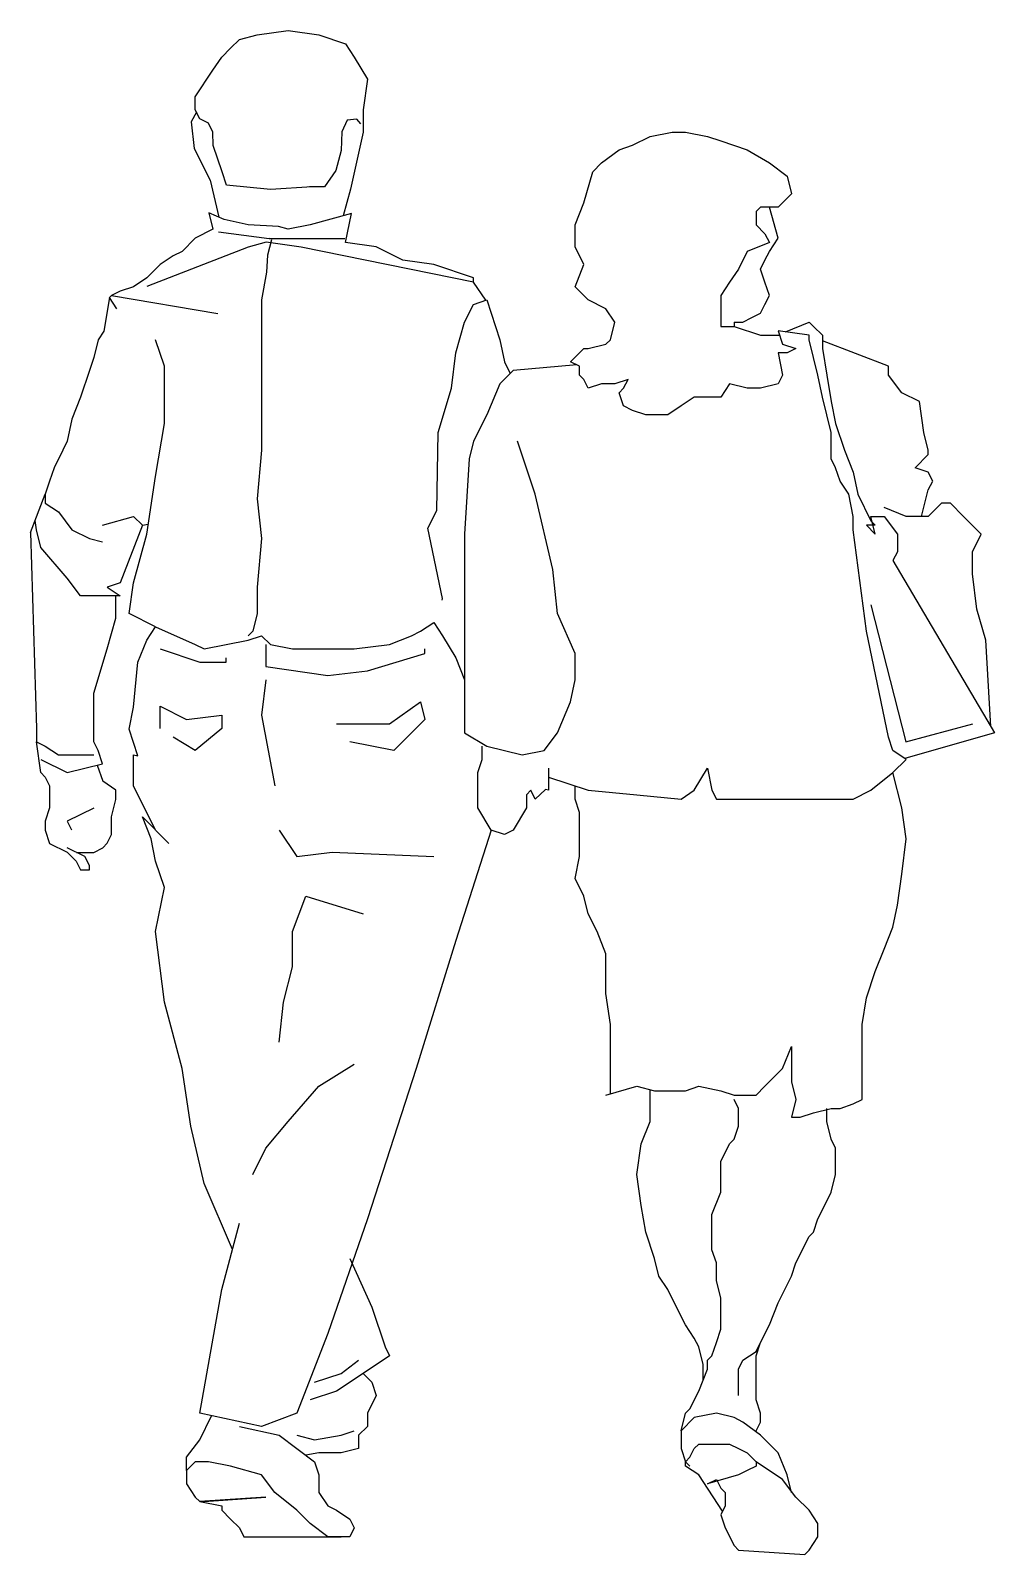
# Model space of a CAD drawing. Header units: millimetres. Extents: x 290.26 to 291.39, y 136.7 to 138.48.
import ezdxf

# ---------------------------------------------------------------- set-up
doc = ezdxf.new("R2010")
doc.units = ezdxf.units.MM
doc.header["$LTSCALE"] = 0.05
doc.layers.add('PISO', color=130, linetype='Continuous')

msp = doc.modelspace()

# ---------------------------------------------------------------- wipeouts: each hides what was drawn before it
msp.add_wipeout([(291.3013, 138.0441), (291.3065, 138.008), (291.3116, 137.9874), (291.3116, 137.9822), (291.2962, 137.9668), (291.3116, 137.9616), (291.3168, 137.9513), (291.3116, 137.941), (291.3039, 137.9101), (291.3116, 137.9101), (291.3271, 137.9256), (291.3374, 137.9256), (291.3528, 137.9101), (291.3683, 137.8946), (291.3734, 137.8895), (291.3631, 137.8689), (291.3631, 137.8431), (291.3683, 137.8019), (291.3786, 137.7658), (291.3845, 137.6651), (291.3889, 137.6576), (291.2879, 137.6288), (291.2704, 137.6113), (291.2807, 137.5701), (291.2859, 137.534), (291.2807, 137.4928), (291.2756, 137.4567), (291.2704, 137.431), (291.2601, 137.4052), (291.2498, 137.3794), (291.2396, 137.3485), (291.2344, 137.3176), (291.2344, 137.297), (291.2344, 137.2764), (291.2344, 137.2506), (291.2344, 137.23), (291.2241, 137.2249), (291.2087, 137.2197), (291.1984, 137.2197), (291.1932, 137.2184), (291.1932, 137.2043), (291.1984, 137.1837), (291.2035, 137.1733), (291.2035, 137.1424), (291.1984, 137.1218), (291.1932, 137.1115), (291.1829, 137.0909), (291.1778, 137.0755), (291.1726, 137.0703), (291.1572, 137.0394), (291.152, 137.0239), (291.1366, 136.993), (291.1263, 136.9673), (291.116, 136.9467), (291.1108, 136.9312), (291.1108, 136.9003), (291.1108, 136.8797), (291.116, 136.8642), (291.116, 136.8539), (291.1104, 136.8427), (291.116, 136.8385), (291.1366, 136.8178), (291.1469, 136.7921), (291.1514, 136.7741), (291.1572, 136.7663), (291.1726, 136.7509), (291.1829, 136.7354), (291.1829, 136.72), (291.1726, 136.7045), (291.1675, 136.6993), (291.0902, 136.7045), (291.0851, 136.7097), (291.0748, 136.7303), (291.0696, 136.7457), (291.0718, 136.7501), (291.0439, 136.7921), (291.0285, 136.8024), (291.0285, 136.8075), (291.0233, 136.823), (291.0233, 136.8436), (291.0285, 136.8642), (291.0336, 136.8694), (291.0439, 136.89), (291.049, 136.9029), (291.049, 136.9209), (291.0439, 136.9415), (291.0388, 136.9518), (291.0285, 136.9673), (291.0182, 136.9879), (291.0079, 137.0085), (290.9976, 137.0239), (290.9924, 137.0445), (290.9821, 137.0755), (290.977, 137.1064), (290.9718, 137.1424), (290.977, 137.1785), (290.9873, 137.2043), (290.9873, 137.2146), (290.9873, 137.2249), (290.9873, 137.23), (290.9873, 137.2416), (290.9718, 137.2455), (290.9409, 137.2366), (290.9409, 137.2609), (290.9409, 137.2867), (290.9409, 137.3176), (290.9358, 137.3537), (290.9358, 137.4), (290.9255, 137.4258), (290.9152, 137.4464), (290.91, 137.467), (290.8997, 137.4876), (290.9049, 137.5134), (290.9049, 137.534), (290.9049, 137.5649), (290.8997, 137.5804), (290.8997, 137.5958), (290.8688, 137.6061), (290.8688, 137.5907), (290.8654, 137.5916), (290.8534, 137.5804), (290.8482, 137.5907), (290.8431, 137.5855), (290.8431, 137.5701), (290.8277, 137.5443), (290.8174, 137.5391), (290.8019, 137.5443), (290.7607, 137.4155), (290.7144, 137.2661), (290.6577, 137.0909), (290.6397, 137.0389), (290.6629, 136.9879), (290.6783, 136.9415), (290.6835, 136.9312), (290.6526, 136.9106), (290.6629, 136.9003), (290.668, 136.8848), (290.6577, 136.8642), (290.6577, 136.8488), (290.6474, 136.8385), (290.6474, 136.8333), (290.6474, 136.823), (290.6269, 136.8178), (290.6011, 136.8178), (290.5857, 136.8153), (290.596, 136.8075), (290.6011, 136.7921), (290.6011, 136.7715), (290.6114, 136.756), (290.6217, 136.7509), (290.6372, 136.7406), (290.6423, 136.7303), (290.6372, 136.72), (290.6114, 136.72), (290.5857, 136.72), (290.5496, 136.72), (290.5136, 136.72), (290.5084, 136.7303), (290.4981, 136.7406), (290.4878, 136.7509), (290.4878, 136.756), (290.4621, 136.7612), (290.4569, 136.7663), (290.4466, 136.7818), (290.4466, 136.7972), (290.4466, 136.8127), (290.4621, 136.8333), (290.476, 136.8612), (290.4621, 136.8642), (290.4878, 137.0085), (290.5003, 137.0551), (290.4672, 137.1321), (290.4518, 137.1991), (290.4415, 137.2661), (290.4209, 137.3434), (290.4106, 137.4258), (290.4209, 137.4773), (290.4106, 137.5082), (290.4055, 137.534), (290.3952, 137.5598), (290.4106, 137.5443), (290.3849, 137.5958), (290.3849, 137.6164), (290.3849, 137.6319), (290.39, 137.6309), (290.3797, 137.6619), (290.3848, 137.6876), (290.39, 137.7401), (290.4003, 137.7658), (290.4106, 137.7813), (290.3797, 137.7968), (290.3849, 137.8328), (290.4003, 137.8895), (290.4021, 137.901), (290.3952, 137.8998), (290.3694, 137.8328), (290.354, 137.8277), (290.3694, 137.8174), (290.3643, 137.8174), (290.3643, 137.7916), (290.354, 137.7555), (290.3385, 137.704), (290.3385, 137.6473), (290.3437, 137.637), (290.3488, 137.6216), (290.3425, 137.62), (290.349, 137.6012), (290.3643, 137.591), (290.3643, 137.5801), (290.3592, 137.5597), (290.3592, 137.5393), (290.3541, 137.5291), (290.349, 137.5234), (290.3388, 137.5183), (290.3184, 137.5183), (290.3282, 137.5134), (290.3334, 137.5031), (290.3334, 137.4979), (290.3231, 137.4979), (290.3179, 137.5082), (290.3076, 137.5185), (290.287, 137.5288), (290.2819, 137.5443), (290.2819, 137.5546), (290.287, 137.5701), (290.287, 137.5804), (290.287, 137.5958), (290.2819, 137.6061), (290.2767, 137.6113), (290.2716, 137.6473), (290.2716, 137.6628), (290.2647, 137.8913), (290.2819, 137.9359), (290.287, 137.9513), (290.2922, 137.9668), (290.3025, 137.9874), (290.3076, 137.9977), (290.3128, 138.0235), (290.3231, 138.0492), (290.3334, 138.0801), (290.3385, 138.0956), (290.3437, 138.1162), (290.3501, 138.1262), (290.3574, 138.168), (290.3591, 138.1677), (290.3694, 138.1729), (290.3849, 138.178), (290.4003, 138.1883), (290.4158, 138.2038), (290.4312, 138.2141), (290.4415, 138.2192), (290.4569, 138.2347), (290.4775, 138.245), (290.4728, 138.2641), (290.4842, 138.2591), (290.4743, 138.3022), (290.4556, 138.3393), (290.4521, 138.3704), (290.4583, 138.3814), (290.4569, 138.3841), (290.4569, 138.3996), (290.4775, 138.4305), (290.4878, 138.4459), (290.4981, 138.4562), (290.5084, 138.4665), (290.529, 138.4717), (290.5651, 138.4768), (290.6011, 138.4717), (290.632, 138.4614), (290.6423, 138.4459), (290.6577, 138.4202), (290.6526, 138.3841), (290.6526, 138.3583), (290.638, 138.2918), (290.6292, 138.2606), (290.6392, 138.2634), (290.632, 138.2295), (290.668, 138.2244), (290.6989, 138.2089), (290.735, 138.2038), (290.7813, 138.1883), (290.7813, 138.1832), (290.7958, 138.1622), (290.7968, 138.1626), (290.8019, 138.1471), (290.8122, 138.1162), (290.8174, 138.0904), (290.8242, 138.0767), (290.8277, 138.0801), (290.9017, 138.0869), (290.8946, 138.0904), (290.91, 138.1059), (290.9152, 138.1059), (290.9358, 138.111), (290.9409, 138.1162), (290.9461, 138.1368), (290.9358, 138.1523), (290.9152, 138.1626), (290.8997, 138.178), (290.91, 138.2038), (290.8997, 138.2244), (290.8997, 138.2501), (290.91, 138.2759), (290.9203, 138.312), (290.9306, 138.3223), (290.9512, 138.3377), (290.9667, 138.3429), (290.9873, 138.3532), (291.013, 138.3583), (291.0285, 138.3583), (291.0542, 138.3532), (291.0696, 138.348), (291.1005, 138.3377), (291.1263, 138.3223), (291.1469, 138.3068), (291.152, 138.2862), (291.1417, 138.2759), (291.1366, 138.2708), (291.1263, 138.2708), (291.1366, 138.2347), (291.1263, 138.2192), (291.1211, 138.2089), (291.116, 138.1986), (291.1211, 138.1832), (291.1263, 138.1677), (291.1211, 138.1574), (291.116, 138.1471), (291.1057, 138.1419), (291.0954, 138.1368), (291.0851, 138.1368), (291.0851, 138.1316), (291.116, 138.1213), (291.1383, 138.1213), (291.1366, 138.1265), (291.1453, 138.1253), (291.1726, 138.1368), (291.1778, 138.1316), (291.1881, 138.1213), (291.1881, 138.115), (291.2653, 138.0853), (291.2653, 138.075), (291.2807, 138.0544)]).dxf.layer = 'PISO'

# ---------------------------------------------------------------- next in the draw order: linework, layer by layer
for p, q in [((290.484, 138.2421), (290.5429, 138.2342)), ((290.5429, 138.2342), (290.6313, 138.2342)), ((290.3569, 138.1653), (290.3591, 138.1677)), ((291.0851, 138.1368), (291.0851, 138.1316)), ((290.2647, 137.8913), (290.2819, 137.9359)), ((290.3952, 137.8998), (290.4021, 137.901)), ((290.2767, 137.6113), (290.2716, 137.6473)), ((290.3425, 137.62), (290.349, 137.6012))]:
    msp.add_line(p, q)
for points in [[(290.5933, 138.2944), (290.5447, 138.2915), (290.4932, 138.2966), (290.4881, 138.3119), (290.4778, 138.3427), (290.4775, 138.3583), (290.4724, 138.3686), (290.4621, 138.3738), (290.4569, 138.3841), (290.4569, 138.3996), (290.4775, 138.4305), (290.4878, 138.4459), (290.4981, 138.4562), (290.5084, 138.4665), (290.529, 138.4717), (290.5651, 138.4768), (290.6011, 138.4717), (290.632, 138.4614), (290.6423, 138.4459), (290.6577, 138.4202), (290.6526, 138.3841), (290.6526, 138.3583), (290.638, 138.2918), (290.6292, 138.2606)], [(290.4583, 138.3814), (290.4521, 138.3704), (290.4556, 138.3393), (290.4743, 138.3022), (290.4842, 138.2591)], [(290.6498, 138.3679), (290.6451, 138.3735), (290.6341, 138.3721), (290.6278, 138.3587), (290.627, 138.3368), (290.6207, 138.3134), (290.6074, 138.2944), (290.5901, 138.2944)], [(290.8688, 137.6061), (290.9152, 137.5907), (290.9718, 137.5855), (291.0233, 137.5804), (291.0388, 137.5907), (291.0542, 137.6164), (291.0593, 137.5907), (291.0645, 137.5804), (291.116, 137.5804), (291.1572, 137.5804), (291.1881, 137.5804), (291.2241, 137.5804), (291.2447, 137.5907), (291.2704, 137.6113), (291.2859, 137.6267), (291.2704, 137.637), (291.2653, 137.6525), (291.2396, 137.7761), (291.2241, 137.8946), (291.2241, 137.9101), (291.219, 137.9359), (291.2087, 137.9513), (291.2035, 137.9668), (291.1984, 137.9771), (291.1984, 137.9925), (291.1984, 138.008), (291.1932, 138.0286), (291.1881, 138.0492), (291.1829, 138.075), (291.1778, 138.0956), (291.1726, 138.1162), (291.1726, 138.1213), (291.1366, 138.1265), (291.1417, 138.111), (291.1572, 138.1059), (291.1469, 138.1007), (291.1366, 138.1007), (291.1417, 138.075), (291.1366, 138.0647), (291.116, 138.0595), (291.1005, 138.0595), (291.0799, 138.0647), (291.0696, 138.0492), (291.0542, 138.0492), (291.0388, 138.0492), (291.0233, 138.0389), (291.0079, 138.0286), (290.9976, 138.0286), (290.9821, 138.0286), (290.9667, 138.0338), (290.9564, 138.0389), (290.9512, 138.0544), (290.9564, 138.0595), (290.9615, 138.0698), (290.9461, 138.0647), (290.9306, 138.0647), (290.9152, 138.0595), (290.91, 138.0698), (290.9049, 138.075), (290.9049, 138.0853), (290.8946, 138.0904), (290.91, 138.1059), (290.9152, 138.1059), (290.9358, 138.111), (290.9409, 138.1162), (290.9461, 138.1368), (290.9358, 138.1523), (290.9152, 138.1626), (290.8997, 138.178), (290.91, 138.2038), (290.8997, 138.2244), (290.8997, 138.2501), (290.91, 138.2759), (290.9203, 138.312), (290.9306, 138.3223), (290.9512, 138.3377), (290.9667, 138.3429), (290.9873, 138.3532), (291.013, 138.3583), (291.0285, 138.3583), (291.0542, 138.3532), (291.0696, 138.348), (291.1005, 138.3377), (291.1263, 138.3223), (291.1469, 138.3068), (291.152, 138.2862), (291.1417, 138.2759), (291.1366, 138.2708), (291.1366, 138.2708), (291.116, 138.2708), (291.1108, 138.2656), (291.1108, 138.2501), (291.1211, 138.2398), (291.1263, 138.2295), (291.1005, 138.2192), (291.0902, 138.1986), (291.0799, 138.1832), (291.0696, 138.1677), (291.0696, 138.1316), (291.0851, 138.1316), (291.116, 138.1213), (291.1366, 138.1213), (291.1383, 138.1213)], [(290.7958, 138.1622), (290.7813, 138.1832), (290.7813, 138.1883), (290.735, 138.2038), (290.6989, 138.2089), (290.668, 138.2244), (290.632, 138.2295), (290.6392, 138.2634), (290.5908, 138.2501), (290.5651, 138.245), (290.5539, 138.2484), (290.5187, 138.2501), (290.4905, 138.2563), (290.4728, 138.2641), (290.4775, 138.245), (290.4569, 138.2347), (290.4415, 138.2192), (290.4312, 138.2141), (290.4158, 138.2038), (290.4003, 138.1883), (290.3849, 138.178), (290.3694, 138.1729), (290.3591, 138.1677), (290.4833, 138.1467)], [(291.0851, 138.1368), (291.0954, 138.1368), (291.1057, 138.1419), (291.116, 138.1471), (291.1211, 138.1574), (291.1263, 138.1677), (291.1211, 138.1832), (291.116, 138.1986), (291.1211, 138.2089), (291.1263, 138.2192), (291.1366, 138.2347), (291.1263, 138.2708)], [(290.7813, 138.1833), (290.5804, 138.2241), (290.5396, 138.2298), (290.5186, 138.2241), (290.4006, 138.1782)], [(290.5458, 138.2326), (290.541, 138.2149), (290.54, 138.1951), (290.5342, 138.1626), (290.5342, 138.111), (290.5342, 138.0492), (290.5342, 137.9874), (290.529, 137.9307), (290.5342, 137.8843), (290.529, 137.8277), (290.529, 137.7968), (290.5239, 137.7761), (290.5187, 137.771)], [(290.3654, 138.1523), (290.3569, 138.1653), (290.3501, 138.1262), (290.3437, 138.1162), (290.3385, 138.0956), (290.3334, 138.0801), (290.3231, 138.0492), (290.3128, 138.0235), (290.3076, 137.9977), (290.3025, 137.9874), (290.2922, 137.9668), (290.287, 137.9513), (290.2819, 137.9359), (290.2819, 137.9256), (290.2973, 137.9153), (290.3128, 137.8946), (290.3334, 137.8843), (290.3489, 137.8805)], [(290.7447, 137.8125), (290.7452, 137.8142), (290.7281, 137.8964), (290.7384, 137.917), (290.7401, 138.008), (290.7556, 138.0595), (290.7607, 138.1007), (290.771, 138.1368), (290.7813, 138.1574), (290.7968, 138.1626), (290.8019, 138.1471), (290.8122, 138.1162), (290.8174, 138.0904), (290.8242, 138.0767)], [(291.1453, 138.1253), (291.1726, 138.1368), (291.1778, 138.1316), (291.1881, 138.1213), (291.1881, 138.1059), (291.1932, 138.075), (291.1984, 138.0441), (291.2035, 138.0183), (291.2138, 137.9874), (291.2241, 137.9616), (291.2293, 137.9359), (291.2447, 137.905), (291.2498, 137.8998), (291.2396, 137.8998), (291.2498, 137.8895), (291.2447, 137.9101), (291.2601, 137.9101), (291.2756, 137.8895), (291.2756, 137.8689), (291.2704, 137.8586), (291.3889, 137.6576), (291.2843, 137.6278)], [(290.4106, 137.7813), (290.3797, 137.7968), (290.3849, 137.8328), (290.4003, 137.8895), (290.4106, 137.9565), (290.4209, 138.0183), (290.4209, 138.0853), (290.4106, 138.1162)], [(291.3039, 137.9101), (291.3116, 137.941), (291.3168, 137.9513), (291.3116, 137.9616), (291.2962, 137.9668), (291.3116, 137.9822), (291.3116, 137.9874), (291.3065, 138.008), (291.3013, 138.0441), (291.2807, 138.0544), (291.2653, 138.075), (291.2653, 138.0853), (291.1881, 138.115)], [(290.9017, 138.0869), (290.8277, 138.0801), (290.8122, 138.0647), (290.7968, 138.0286), (290.7813, 137.9977), (290.7762, 137.9771), (290.771, 137.8895), (290.771, 137.8071), (290.771, 137.7298), (290.771, 137.6576), (290.7968, 137.6422), (290.838, 137.6319), (290.8637, 137.637), (290.8791, 137.6576), (290.8946, 137.6937), (290.8997, 137.7195), (290.8997, 137.7401), (290.8997, 137.7504), (290.8791, 137.7968), (290.874, 137.8483), (290.8534, 137.9359), (290.8328, 137.9977)], [(291.3845, 137.6651), (291.3786, 137.7658), (291.3683, 137.8019), (291.3631, 137.8431), (291.3631, 137.8689), (291.3734, 137.8895), (291.3683, 137.8946), (291.3528, 137.9101), (291.3374, 137.9256), (291.3271, 137.9256), (291.3116, 137.9101), (291.3065, 137.9101), (291.2859, 137.9101), (291.2601, 137.9204)], [(290.3488, 137.8998), (290.3849, 137.9101), (290.3952, 137.8998), (290.3694, 137.8328), (290.354, 137.8277), (290.3694, 137.8174), (290.3334, 137.8174), (290.3231, 137.8174), (290.3076, 137.838), (290.2767, 137.874), (290.2716, 137.8946), (290.2701, 137.9052)], [(290.2647, 137.8913), (290.2716, 137.6628), (290.2716, 137.6473), (290.2819, 137.6422), (290.2973, 137.6319), (290.3385, 137.6319)], [(290.2767, 137.6267), (290.3076, 137.6113), (290.3488, 137.6216), (290.3437, 137.637), (290.3385, 137.6473), (290.3385, 137.704), (290.354, 137.7555), (290.3643, 137.7916), (290.3643, 137.8174)], [(291.2448, 137.8071), (291.2856, 137.6471), (291.3634, 137.6681)], [(290.4106, 137.5443), (290.3849, 137.5958), (290.3849, 137.6164), (290.3849, 137.6319), (290.39, 137.6309), (290.3797, 137.6619), (290.3848, 137.6876), (290.39, 137.7401), (290.4003, 137.7658), (290.4106, 137.7813), (290.4569, 137.7607), (290.4672, 137.7555), (290.5187, 137.7658), (290.5342, 137.771), (290.5445, 137.7607), (290.5702, 137.7555), (290.6011, 137.7555), (290.6423, 137.7555), (290.6835, 137.7607), (290.7092, 137.771), (290.7195, 137.7761), (290.735, 137.7865), (290.7453, 137.771), (290.7607, 137.7452), (290.771, 137.7195)], [(290.4158, 137.7555), (290.4621, 137.7401), (290.493, 137.7401), (290.493, 137.7452)], [(290.5393, 137.7607), (290.5393, 137.7349), (290.6114, 137.7246), (290.6577, 137.7298), (290.7247, 137.7504), (290.7247, 137.7555)], [(290.5393, 137.7195), (290.5342, 137.6783), (290.5496, 137.5958)], [(290.4158, 137.6628), (290.4158, 137.6886), (290.4466, 137.6731), (290.4878, 137.6783), (290.4878, 137.6628), (290.4569, 137.637), (290.4312, 137.6525)], [(290.6217, 137.668), (290.6835, 137.668), (290.7195, 137.6937), (290.7247, 137.6731), (290.6886, 137.637), (290.6372, 137.6473)], [(290.8688, 137.6164), (290.8688, 137.6113), (290.8688, 137.5907), (290.8654, 137.5916), (290.8534, 137.5804), (290.8482, 137.5907), (290.8431, 137.5855), (290.8431, 137.5701), (290.8277, 137.5443), (290.8174, 137.5391), (290.8019, 137.5443), (290.7865, 137.5701), (290.7865, 137.6113), (290.7916, 137.6267), (290.7916, 137.6422)], [(290.2767, 137.6113), (290.2819, 137.6061), (290.287, 137.5958), (290.287, 137.5804), (290.287, 137.5701), (290.2819, 137.5546), (290.2819, 137.5443), (290.287, 137.5288), (290.3076, 137.5185), (290.3179, 137.5082), (290.3231, 137.4979), (290.3334, 137.4979), (290.3334, 137.5031), (290.3282, 137.5134), (290.3076, 137.5237)], [(290.3184, 137.5183), (290.3388, 137.5183), (290.349, 137.5234), (290.3541, 137.5291), (290.3592, 137.5393), (290.3592, 137.5597), (290.3643, 137.5801), (290.3643, 137.591), (290.349, 137.6012)], [(290.9409, 137.2366), (290.9409, 137.2609), (290.9409, 137.2867), (290.9409, 137.3176), (290.9358, 137.3537), (290.9358, 137.4), (290.9255, 137.4258), (290.9152, 137.4464), (290.91, 137.467), (290.8997, 137.4876), (290.9049, 137.5134), (290.9049, 137.534), (290.9049, 137.5649), (290.8997, 137.5804), (290.8997, 137.5958)], [(290.9358, 137.2352), (290.9718, 137.2455), (290.9924, 137.2403), (291.0285, 137.2403), (291.0439, 137.2455), (291.0696, 137.2403), (291.0851, 137.2352), (291.1108, 137.2352), (291.1211, 137.2455), (291.1417, 137.2661), (291.152, 137.2918), (291.152, 137.2712), (291.152, 137.2506), (291.1572, 137.23), (291.152, 137.2094), (291.1623, 137.2094), (291.1778, 137.2146), (291.1984, 137.2197), (291.2087, 137.2197), (291.2241, 137.2249), (291.2344, 137.23), (291.2344, 137.2506), (291.2344, 137.2764), (291.2344, 137.297), (291.2344, 137.3176), (291.2396, 137.3485), (291.2498, 137.3794), (291.2601, 137.4052), (291.2704, 137.431), (291.2756, 137.4567), (291.2807, 137.4928), (291.2859, 137.534), (291.2807, 137.5701), (291.2704, 137.6113)], [(290.3388, 137.5699), (290.3075, 137.5546), (290.3126, 137.5444)], [(290.5003, 137.0551), (290.4672, 137.1321), (290.4518, 137.1991), (290.4415, 137.2661), (290.4209, 137.3434), (290.4106, 137.4258), (290.4209, 137.4773), (290.4106, 137.5082), (290.4055, 137.534), (290.3952, 137.5598), (290.4261, 137.5288)], [(290.8019, 137.5443), (290.7607, 137.4155), (290.7144, 137.2661), (290.6577, 137.0909), (290.6114, 136.957), (290.5754, 136.8642), (290.5342, 136.8488), (290.4621, 136.8642), (290.4878, 137.0085), (290.5084, 137.0858)], [(290.5548, 137.5443), (290.5754, 137.5134), (290.6166, 137.5185), (290.735, 137.5134)], [(290.5548, 137.297), (290.5599, 137.3434), (290.5702, 137.3846), (290.5702, 137.4206), (290.5702, 137.4258), (290.5857, 137.467), (290.6526, 137.4464)], [(290.5239, 137.1424), (290.5393, 137.1733), (290.5651, 137.2043), (290.6011, 137.2455), (290.6423, 137.2712)], [(291.049, 136.9029), (291.049, 136.9209), (291.0439, 136.9415), (291.0388, 136.9518), (291.0285, 136.9673), (291.0182, 136.9879), (291.0079, 137.0085), (290.9976, 137.0239), (290.9924, 137.0445), (290.9821, 137.0755), (290.977, 137.1064), (290.9718, 137.1424), (290.977, 137.1785), (290.9873, 137.2043), (290.9873, 137.2043), (290.9873, 137.2146), (290.9873, 137.2249), (290.9873, 137.23), (290.9873, 137.2416)], [(291.0233, 136.8436), (291.0285, 136.8642), (291.0336, 136.8694), (291.0439, 136.89), (291.0542, 136.9157), (291.0542, 136.926), (291.0593, 136.9312), (291.0645, 136.9467), (291.0696, 136.9621), (291.0696, 136.9724), (291.0696, 136.9879), (291.0696, 136.9982), (291.0645, 137.0188), (291.0645, 137.0394), (291.0593, 137.0548), (291.0593, 137.0755), (291.0593, 137.0961), (291.0696, 137.1218), (291.0696, 137.1373), (291.0696, 137.1579), (291.0799, 137.1785), (291.0851, 137.1837), (291.0902, 137.1991), (291.0902, 137.2094), (291.0902, 137.2197), (291.0851, 137.23)], [(291.1108, 136.8436), (291.116, 136.8539), (291.116, 136.8642), (291.1108, 136.8797), (291.1108, 136.9003), (291.1108, 136.9312), (291.116, 136.9467), (291.1263, 136.9673), (291.1366, 136.993), (291.152, 137.0239), (291.1572, 137.0394), (291.1726, 137.0703), (291.1778, 137.0755), (291.1829, 137.0909), (291.1932, 137.1115), (291.1984, 137.1218), (291.2035, 137.1424), (291.2035, 137.1733), (291.1984, 137.1837), (291.1932, 137.2043), (291.1932, 137.2197)], [(290.6372, 137.0445), (290.6629, 136.9879), (290.6783, 136.9415), (290.6835, 136.9312), (290.6526, 136.9106), (290.6217, 136.89), (290.5908, 136.8797)], [(291.0902, 136.8848), (291.0902, 136.8951), (291.0902, 136.9054), (291.0902, 136.9157), (291.0954, 136.926), (291.1108, 136.9363), (291.116, 136.9467)], [(290.596, 136.9003), (290.6269, 136.9106), (290.6474, 136.926)], [(290.6526, 136.9106), (290.6629, 136.9003), (290.668, 136.8848), (290.6577, 136.8642), (290.6577, 136.8488), (290.6474, 136.8385), (290.6474, 136.8333), (290.6474, 136.823), (290.6269, 136.8178), (290.6011, 136.8178), (290.5857, 136.8153)], [(290.4466, 136.7972), (290.4466, 136.8127), (290.4621, 136.8333), (290.476, 136.8612)], [(291.152, 136.7715), (291.1469, 136.7921), (291.1366, 136.8178), (291.116, 136.8385), (291.0954, 136.8539), (291.0851, 136.8591), (291.0645, 136.8642), (291.0388, 136.8591), (291.0233, 136.8436), (291.0233, 136.823), (291.0285, 136.8075), (291.0336, 136.8024)], [(290.5084, 136.8488), (290.5548, 136.8385), (290.596, 136.8075), (290.6011, 136.7921), (290.6011, 136.7715), (290.6114, 136.756), (290.6217, 136.7509), (290.6372, 136.7406), (290.6423, 136.7303), (290.6372, 136.72), (290.6114, 136.72), (290.5908, 136.7354), (290.5754, 136.7509), (290.5496, 136.7715), (290.5342, 136.7921), (290.4981, 136.8024), (290.4724, 136.8075), (290.4569, 136.8075), (290.4466, 136.7972), (290.4466, 136.7818), (290.4569, 136.7663), (290.4621, 136.7612), (290.4672, 136.7612), (290.5393, 136.7663), (290.4621, 136.7612), (290.4878, 136.756), (290.4878, 136.7509), (290.4981, 136.7406), (290.5084, 136.7303), (290.5136, 136.72), (290.5496, 136.72), (290.5857, 136.72), (290.6269, 136.72)], [(290.5754, 136.8385), (290.596, 136.8333), (290.6269, 136.8385), (290.6423, 136.8436)], [(291.0718, 136.7501), (291.0439, 136.7921), (291.0285, 136.8024), (291.0285, 136.8075), (291.0336, 136.8127), (291.0388, 136.823), (291.0439, 136.8282), (291.0542, 136.8282), (291.0645, 136.8282), (291.0799, 136.8282), (291.0902, 136.823), (291.1005, 136.8178), (291.1108, 136.8075), (291.1108, 136.8024), (291.1005, 136.7972), (291.0902, 136.7921), (291.0542, 136.7818), (291.0542, 136.7818), (291.0645, 136.7869), (291.0696, 136.7766), (291.0748, 136.7715), (291.0748, 136.756), (291.0696, 136.7457), (291.0748, 136.7303), (291.0851, 136.7097), (291.0902, 136.7045), (291.1675, 136.6993), (291.1726, 136.7045), (291.1829, 136.72), (291.1829, 136.7354), (291.1726, 136.7509), (291.1572, 136.7663), (291.1417, 136.7869), (291.1108, 136.8075)]]:
    msp.add_lwpolyline(points)
at = {"layer": 'PISO'}
msp.add_lwpolyline([(290.5461, 138.2337), (290.5429, 138.2342), (290.5463, 138.2342)], close=True, dxfattribs=at)

doc.saveas('drawing.dxf')
